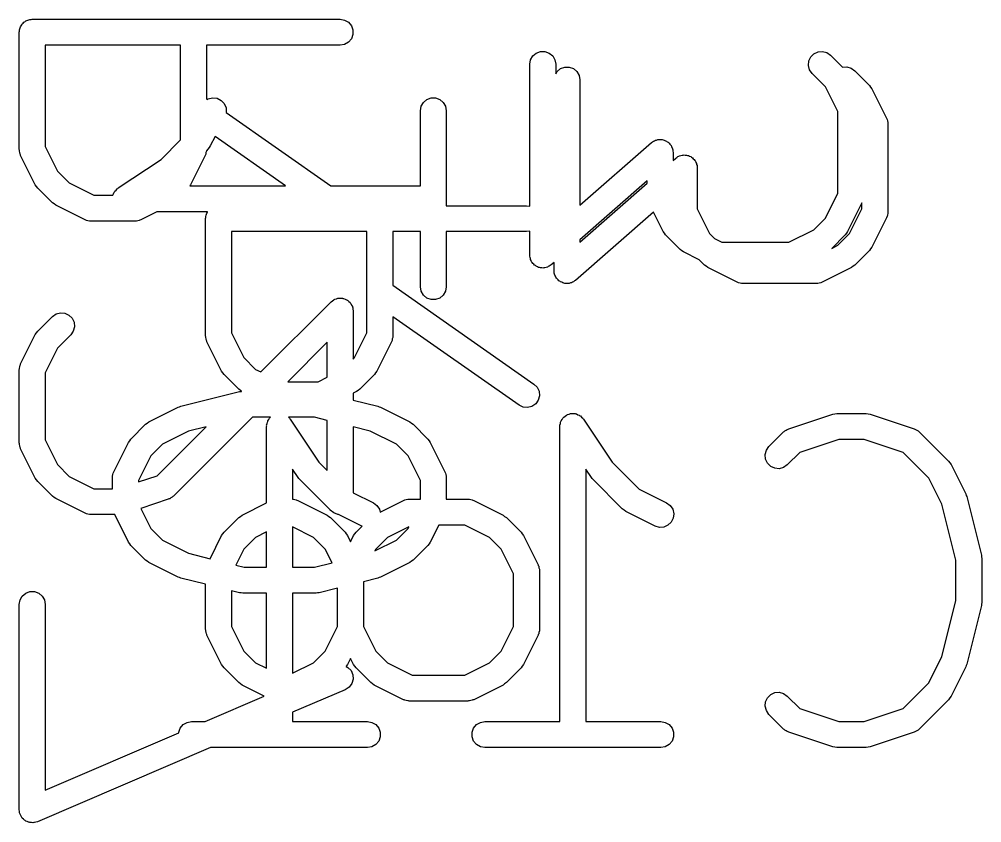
# Model space of a CAD drawing. Extents: x 7.9 to 72.3, y -91 to -26.2.
# Drawn here: x 24.82 to 28.591, y -48.018 to -44.871 of the extents above; entities that cross this region are included whole.
import ezdxf

# ---------------------------------------------------------------- set-up
doc = ezdxf.new("R2010")
doc.units = 0
doc.header["$MEASUREMENT"] = 0
doc.layers.add('BLACK', color=7, linetype='CONTINUOUS')

msp = doc.modelspace()

# ---------------------------------------------------------------- linework, layer by layer
at = {"layer": 'Black'}
for p, q in [((24.8581, -44.8738), (24.8622, -44.8722)), ((24.8622, -44.8722), (24.8667, -44.8722)), ((24.8667, -44.8722), (24.871, -44.8715)), ((24.871, -44.8715), (26.0775, -44.8715)), ((26.0775, -44.8715), (26.0949, -44.8745)), ((24.821, -44.9134), (24.8225, -44.9093)), ((24.8225, -44.9093), (24.8233, -44.9049)), ((24.8233, -44.9049), (24.8255, -44.901)), ((24.8255, -44.901), (24.8271, -44.8969)), ((24.8271, -44.8969), (24.8299, -44.8935)), ((24.8299, -44.8935), (24.8321, -44.8896)), ((24.8321, -44.8896), (24.8355, -44.8868)), ((24.8355, -44.8868), (24.8384, -44.8833)), ((24.8384, -44.8833), (24.8422, -44.8811)), ((24.8422, -44.8811), (24.8456, -44.8783)), ((24.8456, -44.8783), (24.8498, -44.8767)), ((24.8498, -44.8767), (24.8537, -44.8745)), ((24.8537, -44.8745), (24.8581, -44.8738)), ((26.0949, -44.8745), (26.1102, -44.8833)), ((26.1102, -44.8833), (26.1215, -44.8969)), ((26.1215, -44.8969), (26.1276, -44.9134)), ((24.8202, -44.9223), (24.821, -44.9179)), ((24.8202, -45.3819), (24.8202, -44.9223)), ((24.821, -44.9179), (24.821, -44.9134)), ((26.1215, -44.9477), (26.1102, -44.9612)), ((26.1276, -44.9311), (26.1215, -44.9477)), ((26.1276, -44.9134), (26.1276, -44.9311)), ((24.9218, -44.9731), (24.9218, -45.3699)), ((25.4522, -44.9731), (24.9218, -44.9731)), ((25.4522, -45.344), (25.4522, -44.9731)), ((26.0775, -44.9731), (25.5538, -44.9731)), ((25.5538, -44.9731), (25.5538, -45.1831)), ((26.0949, -44.97), (26.0775, -44.9731)), ((26.1102, -44.9612), (26.0949, -44.97)), ((26.8233, -45.0306), (26.8321, -45.0153)), ((26.8321, -45.0153), (26.8456, -45.004)), ((26.8456, -45.004), (26.8622, -44.998)), ((26.8622, -44.998), (26.8799, -44.998)), ((26.8799, -44.998), (26.8964, -45.004)), ((26.8964, -45.004), (26.91, -45.0153)), ((26.91, -45.0153), (26.9188, -45.0306)), ((27.9136, -45.0349), (27.921, -45.0189)), ((27.921, -45.0189), (27.9335, -45.0064)), ((27.9335, -45.0064), (27.9495, -44.9989)), ((27.9495, -44.9989), (27.9671, -44.9974)), ((27.9671, -44.9974), (27.9841, -45.002)), ((27.9841, -45.002), (27.9986, -45.0121)), ((27.9986, -45.0121), (28.0461, -45.0596)), ((26.8202, -45.048), (26.8233, -45.0306)), ((26.8202, -45.6037), (26.8202, -45.048)), ((26.9188, -45.0306), (26.9218, -45.048)), ((26.9218, -45.048), (26.9218, -45.0854)), ((26.9406, -45.0649), (26.9572, -45.0588)), ((26.9572, -45.0588), (26.9749, -45.0588)), ((26.9749, -45.0588), (26.9914, -45.0649)), ((27.912, -45.0524), (27.9136, -45.0349)), ((27.9166, -45.0695), (27.912, -45.0524)), ((28.0461, -45.0596), (28.0621, -45.0583)), ((28.0621, -45.0583), (28.0791, -45.0628)), ((26.9218, -45.0854), (26.9271, -45.0762)), ((26.9271, -45.0762), (26.9406, -45.0649)), ((26.9914, -45.0649), (27.005, -45.0762)), ((27.005, -45.0762), (27.0138, -45.0915)), ((27.0138, -45.0915), (27.0168, -45.1089)), ((27.9267, -45.0839), (27.9166, -45.0695)), ((27.9783, -45.1355), (27.9267, -45.0839)), ((28.0791, -45.0628), (28.0936, -45.0729)), ((28.0936, -45.0729), (28.151, -45.1304)), ((27.0168, -45.1089), (27.0168, -45.5998)), ((28.0267, -45.2323), (27.9783, -45.1355)), ((28.151, -45.1304), (28.1557, -45.137)), ((28.1557, -45.137), (28.1605, -45.1436)), ((28.1605, -45.1436), (28.218, -45.2585)), ((25.5538, -45.1831), (25.5572, -45.1854)), ((25.5572, -45.1854), (25.5606, -45.1832)), ((25.5606, -45.1832), (25.5777, -45.1791)), ((25.5777, -45.1791), (25.5952, -45.1811)), ((25.5952, -45.1811), (25.611, -45.189)), ((25.611, -45.189), (25.6232, -45.2018)), ((25.6232, -45.2018), (25.6302, -45.218)), ((26.3948, -45.2124), (26.4036, -45.1972)), ((26.4036, -45.1972), (26.4171, -45.1858)), ((26.4171, -45.1858), (26.4337, -45.1798)), ((26.4337, -45.1798), (26.4514, -45.1798)), ((26.4514, -45.1798), (26.4679, -45.1858)), ((26.4679, -45.1858), (26.4815, -45.1972)), ((26.4815, -45.1972), (26.4903, -45.2124)), ((25.6302, -45.218), (25.6312, -45.2356)), ((25.6312, -45.2356), (25.6308, -45.237)), ((25.6308, -45.237), (26.0405, -45.5237)), ((26.3917, -45.2298), (26.3948, -45.2124)), ((26.3917, -45.5237), (26.3917, -45.2298)), ((26.4903, -45.2124), (26.4933, -45.2298)), ((26.4933, -45.2298), (26.4933, -45.6015)), ((28.0267, -45.5531), (28.0267, -45.2323)), ((28.218, -45.2585), (28.2188, -45.2613)), ((28.2188, -45.2613), (28.2203, -45.2638)), ((28.2203, -45.2638), (28.2213, -45.2697)), ((28.2213, -45.2697), (28.223, -45.2754)), ((28.223, -45.2754), (28.2228, -45.2783)), ((28.2228, -45.2783), (28.2233, -45.2812)), ((28.2233, -45.2812), (28.2233, -45.6259)), ((25.376, -45.4201), (25.4522, -45.344)), ((25.5872, -45.3305), (25.5687, -45.3674)), ((25.8633, -45.5237), (25.5872, -45.3305)), ((27.0168, -45.5998), (27.2972, -45.3545)), ((27.2972, -45.3545), (27.3015, -45.3519)), ((27.3015, -45.3519), (27.3053, -45.3487)), ((27.3053, -45.3487), (27.309, -45.3474)), ((27.309, -45.3474), (27.3123, -45.3453)), ((27.3123, -45.3453), (27.3172, -45.3444)), ((27.3172, -45.3444), (27.3218, -45.3427)), ((27.3218, -45.3427), (27.3258, -45.3427)), ((27.3258, -45.3427), (27.3296, -45.3419)), ((27.3296, -45.3419), (27.3345, -45.3427)), ((27.3345, -45.3427), (27.3395, -45.3427)), ((27.3395, -45.3427), (27.3432, -45.344)), ((27.3432, -45.344), (27.347, -45.3446)), ((27.347, -45.3446), (27.3514, -45.347)), ((27.3514, -45.347), (27.3561, -45.3487)), ((27.3561, -45.3487), (27.3591, -45.3512)), ((27.3591, -45.3512), (27.3625, -45.3531)), ((27.3625, -45.3531), (27.3658, -45.3569)), ((27.3658, -45.3569), (27.3696, -45.3601)), ((27.3696, -45.3601), (27.3715, -45.3635)), ((24.8208, -45.3848), (24.8202, -45.3819)), ((24.8206, -45.3877), (24.8208, -45.3848)), ((24.8223, -45.3934), (24.8206, -45.3877)), ((24.8233, -45.3993), (24.8223, -45.3934)), ((24.8248, -45.4018), (24.8233, -45.3993)), ((24.9218, -45.3699), (24.9703, -45.4667)), ((25.5508, -45.3993), (25.5493, -45.4018)), ((25.5518, -45.3934), (25.5508, -45.3993)), ((25.5535, -45.3877), (25.5518, -45.3934)), ((25.5592, -45.3806), (25.5534, -45.3864)), ((25.5534, -45.3864), (25.5535, -45.3877)), ((25.5639, -45.374), (25.5592, -45.3806)), ((25.5687, -45.3674), (25.5639, -45.374)), ((27.3715, -45.3635), (27.3741, -45.3664)), ((27.3741, -45.3664), (27.3759, -45.371)), ((27.3759, -45.371), (27.3784, -45.3753)), ((27.3784, -45.3753), (27.3791, -45.3792)), ((27.3791, -45.3792), (27.3805, -45.3829)), ((27.3805, -45.3829), (27.3806, -45.3878)), ((27.3806, -45.3878), (27.3815, -45.3927)), ((27.3815, -45.3927), (27.3815, -45.4247)), ((24.8256, -45.4046), (24.8248, -45.4018)), ((24.8831, -45.5195), (24.8256, -45.4046)), ((25.2079, -45.5323), (25.376, -45.4201)), ((25.5485, -45.4046), (25.491, -45.5195)), ((25.5493, -45.4018), (25.5485, -45.4046)), ((27.3815, -45.4247), (27.3922, -45.4153)), ((27.3922, -45.4153), (27.3965, -45.4128)), ((27.3965, -45.4128), (27.4003, -45.4096)), ((27.4003, -45.4096), (27.404, -45.4082)), ((27.404, -45.4082), (27.4073, -45.4062)), ((27.4073, -45.4062), (27.4122, -45.4052)), ((27.4122, -45.4052), (27.4168, -45.4035)), ((27.4168, -45.4035), (27.4208, -45.4035)), ((27.4208, -45.4035), (27.4246, -45.4028)), ((27.4246, -45.4028), (27.4295, -45.4035)), ((27.4295, -45.4035), (27.4345, -45.4035)), ((27.4345, -45.4035), (27.4382, -45.4049)), ((27.4382, -45.4049), (27.442, -45.4055)), ((27.442, -45.4055), (27.4464, -45.4079)), ((27.4464, -45.4079), (27.4511, -45.4096)), ((27.4511, -45.4096), (27.4541, -45.4121)), ((27.4541, -45.4121), (27.4575, -45.414)), ((27.4575, -45.414), (27.4608, -45.4177)), ((27.4608, -45.4177), (27.4646, -45.4209)), ((27.4646, -45.4209), (27.4665, -45.4243)), ((27.4665, -45.4243), (27.4691, -45.4273)), ((27.4691, -45.4273), (27.4709, -45.4319)), ((27.4709, -45.4319), (27.4734, -45.4362)), ((27.4734, -45.4362), (27.4741, -45.4401)), ((24.9703, -45.4667), (25.016, -45.5125)), ((27.4741, -45.4401), (27.4755, -45.4437)), ((27.4755, -45.4437), (27.4756, -45.4487)), ((27.4756, -45.4487), (27.4765, -45.4536)), ((27.4765, -45.4536), (27.4765, -45.6139)), ((25.016, -45.5125), (25.1128, -45.5609)), ((27.2799, -45.5047), (27.0168, -45.7348)), ((27.2799, -45.5136), (27.2799, -45.5047)), ((24.8879, -45.526), (24.8831, -45.5195)), ((24.8926, -45.5327), (24.8879, -45.526)), ((24.95, -45.5902), (24.8926, -45.5327)), ((25.19, -45.5548), (25.1921, -45.5491)), ((25.1921, -45.5491), (25.1939, -45.547)), ((25.1939, -45.547), (25.1951, -45.5444)), ((25.1951, -45.5444), (25.1995, -45.5403)), ((25.1995, -45.5403), (25.2034, -45.5356)), ((25.2034, -45.5356), (25.2058, -45.5342)), ((25.2058, -45.5342), (25.2079, -45.5323)), ((25.491, -45.5195), (25.4879, -45.5237)), ((25.4879, -45.5237), (25.8633, -45.5237)), ((26.0405, -45.5237), (26.3917, -45.5237)), ((27.0168, -45.7438), (27.2799, -45.5136)), ((25.1128, -45.5609), (25.1872, -45.5609)), ((25.1872, -45.5609), (25.1873, -45.5603)), ((25.1873, -45.5603), (25.19, -45.5548)), ((27.9783, -45.6499), (28.0267, -45.5531)), ((24.9567, -45.5948), (24.95, -45.5902)), ((24.9632, -45.5997), (24.9567, -45.5948)), ((25.0781, -45.6571), (24.9632, -45.5997)), ((25.3595, -45.6253), (25.2959, -45.6571)), ((25.5583, -45.6253), (25.3595, -45.6253)), ((25.5571, -45.6269), (25.5583, -45.6253)), ((26.4933, -45.6015), (26.8075, -45.6015)), ((26.8075, -45.6015), (26.8202, -45.6037)), ((27.4765, -45.6139), (27.5249, -45.7107)), ((28.1217, -45.5903), (28.0655, -45.7027)), ((28.0733, -45.7107), (28.1217, -45.6139)), ((28.1217, -45.6139), (28.1217, -45.5903)), ((28.2233, -45.6259), (28.2228, -45.6288)), ((25.0809, -45.658), (25.0781, -45.6571)), ((25.0835, -45.6594), (25.0809, -45.658)), ((25.0893, -45.6605), (25.0835, -45.6594)), ((25.095, -45.6622), (25.0893, -45.6605)), ((25.098, -45.662), (25.095, -45.6622)), ((25.1009, -45.6625), (25.098, -45.662)), ((25.2732, -45.6625), (25.1009, -45.6625)), ((25.2761, -45.662), (25.2732, -45.6625)), ((25.279, -45.6622), (25.2761, -45.662)), ((25.2847, -45.6605), (25.279, -45.6622)), ((25.2906, -45.6594), (25.2847, -45.6605)), ((25.2931, -45.658), (25.2906, -45.6594)), ((25.2959, -45.6571), (25.2931, -45.658)), ((25.5502, -45.6523), (25.551, -45.6479)), ((25.5502, -46.1119), (25.5502, -45.6523)), ((25.551, -45.6434), (25.5525, -45.6393)), ((25.551, -45.6479), (25.551, -45.6434)), ((25.5525, -45.6393), (25.5533, -45.6349)), ((25.5533, -45.6349), (25.5555, -45.631)), ((25.5555, -45.631), (25.5571, -45.6269)), ((27.3048, -45.6269), (26.9995, -45.894)), ((27.3427, -45.7027), (27.3048, -45.6269)), ((27.9326, -45.6957), (27.9783, -45.6499)), ((28.218, -45.6486), (28.1605, -45.7636)), ((28.2188, -45.6458), (28.218, -45.6486)), ((28.2203, -45.6433), (28.2188, -45.6458)), ((28.2213, -45.6374), (28.2203, -45.6433)), ((28.223, -45.6317), (28.2213, -45.6374)), ((28.2228, -45.6288), (28.223, -45.6317)), ((26.8202, -45.7008), (26.8075, -45.7031)), ((26.8202, -45.7949), (26.8202, -45.7008)), ((27.8357, -45.7441), (27.9326, -45.6957)), ((25.6518, -45.7031), (25.6518, -46.0999)), ((26.1822, -45.7031), (25.6518, -45.7031)), ((26.1822, -46.0999), (26.1822, -45.7031)), ((26.3917, -45.7031), (26.2838, -45.7031)), ((26.2838, -45.7031), (26.2838, -45.9131)), ((26.3917, -45.9192), (26.3917, -45.7031)), ((26.8075, -45.7031), (26.4933, -45.7031)), ((26.4933, -45.7031), (26.4933, -45.9192)), ((27.0168, -45.7348), (27.0168, -45.7438)), ((27.3475, -45.7092), (27.3427, -45.7027)), ((27.3522, -45.7159), (27.3475, -45.7092)), ((27.4096, -45.7734), (27.3522, -45.7159)), ((27.5249, -45.7107), (27.5439, -45.7298)), ((27.5439, -45.7298), (27.5725, -45.7441)), ((28.056, -45.7159), (28.0032, -45.7687)), ((28.0276, -45.7565), (28.0733, -45.7107)), ((28.0607, -45.7092), (28.056, -45.7159)), ((28.0655, -45.7027), (28.0607, -45.7092)), ((27.4163, -45.778), (27.4096, -45.7734)), ((27.5725, -45.7441), (27.8357, -45.7441)), ((28.0032, -45.7687), (28.0276, -45.7565)), ((28.151, -45.7768), (28.0936, -45.8342)), ((28.1557, -45.7701), (28.151, -45.7768)), ((28.1605, -45.7636), (28.1557, -45.7701)), ((26.8211, -45.7998), (26.8202, -45.7949)), ((26.8212, -45.8047), (26.8211, -45.7998)), ((26.8226, -45.8084), (26.8212, -45.8047)), ((26.8233, -45.8123), (26.8226, -45.8084)), ((26.8258, -45.8166), (26.8233, -45.8123)), ((27.4229, -45.7829), (27.4163, -45.778)), ((27.4838, -45.8133), (27.4229, -45.7829)), ((27.5046, -45.8342), (27.4838, -45.8133)), ((26.8276, -45.8212), (26.8258, -45.8166)), ((26.8302, -45.8241), (26.8276, -45.8212)), ((26.8321, -45.8275), (26.8302, -45.8241)), ((26.8359, -45.8307), (26.8321, -45.8275)), ((26.8392, -45.8345), (26.8359, -45.8307)), ((26.8426, -45.8364), (26.8392, -45.8345)), ((26.8456, -45.8389), (26.8426, -45.8364)), ((26.8503, -45.8406), (26.8456, -45.8389)), ((26.8547, -45.843), (26.8503, -45.8406)), ((26.8585, -45.8436), (26.8547, -45.843)), ((26.8622, -45.8449), (26.8585, -45.8436)), ((26.8672, -45.8449), (26.8622, -45.8449)), ((26.8721, -45.8457), (26.8672, -45.8449)), ((26.8759, -45.8449), (26.8721, -45.8457)), ((26.8799, -45.8449), (26.8759, -45.8449)), ((26.8845, -45.8432), (26.8799, -45.8449)), ((26.8894, -45.8422), (26.8845, -45.8432)), ((26.8928, -45.8402), (26.8894, -45.8422)), ((26.8964, -45.8389), (26.8928, -45.8402)), ((26.9003, -45.8357), (26.8964, -45.8389)), ((26.9045, -45.8331), (26.9003, -45.8357)), ((26.9152, -45.8237), (26.9045, -45.8331)), ((26.9152, -45.8557), (26.9152, -45.8237)), ((27.5113, -45.8389), (27.5046, -45.8342)), ((27.5179, -45.8437), (27.5113, -45.8389)), ((27.6328, -45.9012), (27.5179, -45.8437)), ((28.0804, -45.8437), (27.9655, -45.9012)), ((28.0869, -45.8389), (28.0804, -45.8437)), ((28.0936, -45.8342), (28.0869, -45.8389)), ((26.9161, -45.8606), (26.9152, -45.8557)), ((26.9162, -45.8656), (26.9161, -45.8606)), ((26.9176, -45.8693), (26.9162, -45.8656)), ((26.9183, -45.8731), (26.9176, -45.8693)), ((26.9208, -45.8774), (26.9183, -45.8731)), ((26.9226, -45.882), (26.9208, -45.8774)), ((26.9252, -45.885), (26.9226, -45.882)), ((26.9271, -45.8884), (26.9252, -45.885)), ((26.9309, -45.8916), (26.9271, -45.8884)), ((26.2838, -45.9131), (26.8367, -46.3001)), ((26.3948, -45.9366), (26.3917, -45.9192)), ((26.4933, -45.9192), (26.4903, -45.9366)), ((26.9342, -45.8953), (26.9309, -45.8916)), ((26.9376, -45.8972), (26.9342, -45.8953)), ((26.9406, -45.8997), (26.9376, -45.8972)), ((26.9453, -45.9014), (26.9406, -45.8997)), ((26.9497, -45.9038), (26.9453, -45.9014)), ((26.9535, -45.9044), (26.9497, -45.9038)), ((26.9572, -45.9058), (26.9535, -45.9044)), ((26.9622, -45.9058), (26.9572, -45.9058)), ((26.9671, -45.9065), (26.9622, -45.9058)), ((26.9709, -45.9058), (26.9671, -45.9065)), ((26.9749, -45.9058), (26.9709, -45.9058)), ((26.9795, -45.9041), (26.9749, -45.9058)), ((26.9844, -45.9031), (26.9795, -45.9041)), ((26.9878, -45.9011), (26.9844, -45.9031)), ((26.9914, -45.8997), (26.9878, -45.9011)), ((26.9953, -45.8965), (26.9914, -45.8997)), ((26.9995, -45.894), (26.9953, -45.8965)), ((27.6356, -45.902), (27.6328, -45.9012)), ((27.6381, -45.9035), (27.6356, -45.902)), ((27.644, -45.9045), (27.6381, -45.9035)), ((27.6497, -45.9062), (27.644, -45.9045)), ((27.6526, -45.906), (27.6497, -45.9062)), ((27.6555, -45.9065), (27.6526, -45.906)), ((27.9427, -45.9065), (27.6555, -45.9065)), ((27.9456, -45.906), (27.9427, -45.9065)), ((27.9485, -45.9062), (27.9456, -45.906)), ((27.9543, -45.9045), (27.9485, -45.9062)), ((27.9601, -45.9035), (27.9543, -45.9045)), ((27.9626, -45.902), (27.9601, -45.9035)), ((27.9655, -45.9012), (27.9626, -45.902)), ((26.0625, -45.9661), (26.0687, -45.9638)), ((26.0687, -45.9638), (26.071, -45.9638)), ((26.071, -45.9638), (26.0731, -45.9632)), ((26.0731, -45.9632), (26.0797, -45.9638)), ((26.0797, -45.9638), (26.0864, -45.9638)), ((26.0864, -45.9638), (26.0885, -45.9646)), ((26.0885, -45.9646), (26.0907, -45.9648)), ((26.0907, -45.9648), (26.0967, -45.9676)), ((26.4036, -45.9519), (26.3948, -45.9366)), ((26.4171, -45.9632), (26.4036, -45.9519)), ((26.4337, -45.9693), (26.4171, -45.9632)), ((26.4679, -45.9632), (26.4514, -45.9693)), ((26.4815, -45.9519), (26.4679, -45.9632)), ((26.4903, -45.9366), (26.4815, -45.9519)), ((25.7667, -46.2528), (26.0416, -45.9779)), ((26.0416, -45.9779), (26.0471, -45.9741)), ((26.0471, -45.9741), (26.0521, -45.9699)), ((26.0521, -45.9699), (26.0542, -45.9691)), ((26.0542, -45.9691), (26.0561, -45.9678)), ((26.0561, -45.9678), (26.0625, -45.9661)), ((26.0967, -45.9676), (26.1029, -45.9699)), ((26.1029, -45.9699), (26.1047, -45.9713)), ((26.1047, -45.9713), (26.1067, -45.9722)), ((26.1067, -45.9722), (26.1114, -45.9769)), ((26.1114, -45.9769), (26.1165, -45.9812)), ((26.1165, -45.9812), (26.1176, -45.9831)), ((26.1176, -45.9831), (26.1192, -45.9847)), ((26.1192, -45.9847), (26.122, -45.9907)), ((26.122, -45.9907), (26.1253, -45.9965)), ((26.1253, -45.9965), (26.1257, -45.9987)), ((26.1257, -45.9987), (26.1266, -46.0007)), ((26.1266, -46.0007), (26.1272, -46.0073)), ((26.4514, -45.9693), (26.4337, -45.9693)), ((24.8926, -46.0928), (24.95, -46.0354)), ((24.95, -46.0354), (24.9645, -46.0253)), ((24.9645, -46.0253), (24.9815, -46.0207)), ((24.9815, -46.0207), (24.9991, -46.0222)), ((24.9991, -46.0222), (25.0151, -46.0297)), ((25.0151, -46.0297), (25.0276, -46.0422)), ((26.1272, -46.0073), (26.1283, -46.0139)), ((26.1283, -46.0139), (26.1283, -46.2022)), ((26.7784, -46.3833), (26.2838, -46.0371)), ((26.2838, -46.0371), (26.2838, -46.1119)), ((25.0276, -46.0422), (25.035, -46.0582)), ((25.0366, -46.0757), (25.032, -46.0928)), ((25.035, -46.0582), (25.0366, -46.0757)), ((24.8256, -46.2209), (24.8831, -46.106)), ((24.8831, -46.106), (24.8879, -46.0995)), ((24.8879, -46.0995), (24.8926, -46.0928)), ((25.0219, -46.1072), (24.9703, -46.1589)), ((25.032, -46.0928), (25.0219, -46.1072)), ((25.5508, -46.1148), (25.5502, -46.1119)), ((25.5506, -46.1177), (25.5508, -46.1148)), ((25.6518, -46.0999), (25.7003, -46.1967)), ((26.1338, -46.1967), (26.1822, -46.0999)), ((26.2838, -46.1119), (26.2833, -46.1148)), ((26.2833, -46.1148), (26.2835, -46.1177)), ((25.5523, -46.1234), (25.5506, -46.1177)), ((25.5533, -46.1293), (25.5523, -46.1234)), ((25.5548, -46.1318), (25.5533, -46.1293)), ((25.5556, -46.1346), (25.5548, -46.1318)), ((25.6131, -46.2495), (25.5556, -46.1346)), ((26.0267, -46.1365), (25.8724, -46.2909)), ((26.0267, -46.2731), (26.0267, -46.1365)), ((26.2785, -46.1346), (26.221, -46.2495)), ((26.2793, -46.1318), (26.2785, -46.1346)), ((26.2808, -46.1293), (26.2793, -46.1318)), ((26.2818, -46.1234), (26.2808, -46.1293)), ((26.2835, -46.1177), (26.2818, -46.1234)), ((24.9703, -46.1589), (24.9218, -46.2557)), ((24.8223, -46.2322), (24.8233, -46.2263)), ((24.8233, -46.2263), (24.8248, -46.2238)), ((24.8248, -46.2238), (24.8256, -46.2209)), ((25.7003, -46.1967), (25.746, -46.2425)), ((26.1283, -46.2022), (26.1338, -46.1967)), ((24.8202, -46.2437), (24.8208, -46.2408)), ((24.8202, -46.5309), (24.8202, -46.2437)), ((24.8206, -46.2379), (24.8223, -46.2322)), ((24.8208, -46.2408), (24.8206, -46.2379)), ((24.9218, -46.2557), (24.9218, -46.5189)), ((25.6179, -46.256), (25.6131, -46.2495)), ((25.6226, -46.2627), (25.6179, -46.256)), ((25.68, -46.3202), (25.6226, -46.2627)), ((25.746, -46.2425), (25.7667, -46.2528)), ((26.2115, -46.2627), (26.154, -46.3202)), ((26.2162, -46.256), (26.2115, -46.2627)), ((26.221, -46.2495), (26.2162, -46.256)), ((25.8724, -46.2909), (25.9912, -46.2909)), ((25.9912, -46.2909), (26.0267, -46.2731)), ((26.8367, -46.3001), (26.8492, -46.3125)), ((25.4535, -46.387), (25.6833, -46.3296)), ((25.6867, -46.3248), (25.68, -46.3202)), ((25.6833, -46.3296), (25.6895, -46.3291)), ((25.6913, -46.3282), (25.6867, -46.3248)), ((25.6895, -46.3291), (25.6906, -46.3289)), ((25.6906, -46.3289), (25.6913, -46.3282)), ((26.1408, -46.3297), (26.1283, -46.3359)), ((26.1283, -46.3359), (26.1283, -46.3628)), ((26.1474, -46.3248), (26.1408, -46.3297)), ((26.154, -46.3202), (26.1474, -46.3248)), ((26.8492, -46.3125), (26.8566, -46.3285)), ((26.8566, -46.3285), (26.8582, -46.3461)), ((26.1283, -46.3628), (26.2251, -46.387)), ((26.8435, -46.3776), (26.829, -46.3877)), ((26.8536, -46.3632), (26.8435, -46.3776)), ((26.8582, -46.3461), (26.8536, -46.3632)), ((25.3282, -46.4483), (25.4431, -46.3909)), ((25.4431, -46.3909), (25.4485, -46.3893)), ((25.4485, -46.3893), (25.4535, -46.387)), ((26.2251, -46.387), (26.2301, -46.3893)), ((26.2301, -46.3893), (26.2355, -46.3909)), ((26.2355, -46.3909), (26.3504, -46.4483)), ((26.7944, -46.3908), (26.7784, -46.3833)), ((26.812, -46.3923), (26.7944, -46.3908)), ((26.829, -46.3877), (26.812, -46.3923)), ((26.9686, -46.4195), (26.9745, -46.4181)), ((26.9745, -46.4181), (26.9802, -46.416)), ((26.9802, -46.416), (26.983, -46.416)), ((26.983, -46.416), (26.9857, -46.4154)), ((26.9857, -46.4154), (26.9917, -46.416)), ((26.9917, -46.416), (26.9978, -46.416)), ((26.9978, -46.416), (27.0004, -46.417)), ((27.0004, -46.417), (27.0032, -46.4173)), ((27.0032, -46.4173), (27.0087, -46.42)), ((27.8347, -46.4753), (28.0071, -46.4179)), ((28.0071, -46.4179), (28.0151, -46.4167)), ((28.0151, -46.4167), (28.0231, -46.4152)), ((28.0231, -46.4152), (28.138, -46.4152)), ((28.138, -46.4152), (28.146, -46.4167)), ((28.146, -46.4167), (28.1541, -46.4179)), ((28.1541, -46.4179), (28.3264, -46.4753)), ((25.315, -46.4578), (25.3217, -46.4532)), ((25.3217, -46.4532), (25.3282, -46.4483)), ((25.7336, -46.4297), (25.424, -46.7392)), ((25.8046, -46.4297), (25.7336, -46.4297)), ((25.7894, -46.4605), (25.7911, -46.4546)), ((25.7911, -46.4546), (25.7922, -46.4487)), ((25.7922, -46.4487), (25.7936, -46.4462)), ((25.7936, -46.4462), (25.7944, -46.4435)), ((25.7944, -46.4435), (25.798, -46.4386)), ((25.798, -46.4386), (25.801, -46.4334)), ((25.801, -46.4334), (25.8032, -46.4316)), ((25.8032, -46.4316), (25.8046, -46.4297)), ((25.8744, -46.4297), (25.8788, -46.4334)), ((25.9767, -46.4297), (25.8744, -46.4297)), ((25.8788, -46.4334), (25.8803, -46.4358)), ((25.8803, -46.4358), (25.8822, -46.4379)), ((25.8822, -46.4379), (25.9943, -46.606)), ((26.0267, -46.4422), (25.9767, -46.4297)), ((26.0267, -46.6385), (26.0267, -46.4422)), ((26.3504, -46.4483), (26.3569, -46.4532)), ((26.3569, -46.4532), (26.3636, -46.4578)), ((26.9385, -46.4605), (26.9402, -46.4546)), ((26.9402, -46.4546), (26.9412, -46.4487)), ((26.9412, -46.4487), (26.9426, -46.4462)), ((26.9426, -46.4462), (26.9434, -46.4435)), ((26.9434, -46.4435), (26.947, -46.4386)), ((26.947, -46.4386), (26.9501, -46.4334)), ((26.9501, -46.4334), (26.9522, -46.4316)), ((26.9522, -46.4316), (26.9539, -46.4293)), ((26.9539, -46.4293), (26.9589, -46.426)), ((26.9589, -46.426), (26.9636, -46.4221)), ((26.9636, -46.4221), (26.9662, -46.4211)), ((26.9662, -46.4211), (26.9686, -46.4195)), ((27.0087, -46.42), (27.0144, -46.4221)), ((27.0144, -46.4221), (27.0165, -46.4239)), ((27.0165, -46.4239), (27.0191, -46.4251)), ((27.0191, -46.4251), (27.0232, -46.4295)), ((27.0232, -46.4295), (27.0279, -46.4334)), ((27.0279, -46.4334), (27.0293, -46.4358)), ((27.0293, -46.4358), (27.0312, -46.4379)), ((27.0312, -46.4379), (27.1434, -46.606)), ((25.2576, -46.5153), (25.315, -46.4578)), ((25.3607, -46.6589), (25.5526, -46.467)), ((25.4836, -46.4842), (25.381, -46.5355)), ((25.5526, -46.467), (25.4836, -46.4842)), ((25.7891, -46.466), (25.7896, -46.4633)), ((25.7891, -46.7654), (25.7891, -46.466)), ((25.7896, -46.4633), (25.7894, -46.4605)), ((26.195, -46.4842), (26.1283, -46.4676)), ((26.1283, -46.4676), (26.1283, -46.7258)), ((26.2976, -46.5355), (26.195, -46.4842)), ((26.3636, -46.4578), (26.421, -46.5153)), ((26.9382, -46.466), (26.9387, -46.4633)), ((26.9382, -47.6217), (26.9382, -46.466)), ((26.9387, -46.4633), (26.9385, -46.4605)), ((27.7574, -46.545), (27.8148, -46.4876)), ((27.8148, -46.4876), (27.8172, -46.4859)), ((27.8172, -46.4859), (27.8192, -46.4837)), ((27.8192, -46.4837), (27.8244, -46.4809)), ((27.8244, -46.4809), (27.8293, -46.4775)), ((27.8293, -46.4775), (27.8321, -46.4767)), ((27.8321, -46.4767), (27.8347, -46.4753)), ((28.3264, -46.4753), (28.329, -46.4767)), ((28.329, -46.4767), (28.3318, -46.4775)), ((28.3318, -46.4775), (28.3367, -46.4809)), ((28.3367, -46.4809), (28.342, -46.4837)), ((28.342, -46.4837), (28.3439, -46.4859)), ((28.3439, -46.4859), (28.3463, -46.4876)), ((28.3463, -46.4876), (28.4612, -46.6025)), ((24.8208, -46.5338), (24.8202, -46.5309)), ((24.9218, -46.5189), (24.9703, -46.6157)), ((25.1906, -46.6434), (25.2481, -46.5285)), ((25.2481, -46.5285), (25.2529, -46.522)), ((25.2529, -46.522), (25.2576, -46.5153)), ((26.421, -46.5153), (26.4257, -46.522)), ((26.4257, -46.522), (26.4305, -46.5285)), ((26.4305, -46.5285), (26.488, -46.6434)), ((28.0314, -46.5168), (27.8782, -46.5679)), ((28.1298, -46.5168), (28.0314, -46.5168)), ((28.2829, -46.5679), (28.1298, -46.5168)), ((24.8206, -46.5367), (24.8208, -46.5338)), ((24.8223, -46.5424), (24.8206, -46.5367)), ((24.8233, -46.5483), (24.8223, -46.5424)), ((24.8248, -46.5508), (24.8233, -46.5483)), ((24.8256, -46.5536), (24.8248, -46.5508)), ((24.8831, -46.6686), (24.8256, -46.5536)), ((25.381, -46.5355), (25.3352, -46.5813)), ((26.3433, -46.5813), (26.2976, -46.5355)), ((27.7427, -46.5765), (27.7473, -46.5595)), ((27.7473, -46.5595), (27.7574, -46.545)), ((27.8782, -46.5679), (27.8292, -46.6169)), ((28.3835, -46.6685), (28.2829, -46.5679)), ((25.3352, -46.5813), (25.2868, -46.6781)), ((25.9943, -46.606), (26.0267, -46.6385)), ((26.3917, -46.6781), (26.3433, -46.5813)), ((27.1434, -46.606), (27.2489, -46.7116)), ((27.7442, -46.5941), (27.7427, -46.5765)), ((27.7517, -46.6101), (27.7442, -46.5941)), ((28.4612, -46.6025), (28.4659, -46.6092)), ((24.9703, -46.6157), (25.016, -46.6615)), ((25.1898, -46.6462), (25.1906, -46.6434)), ((25.9126, -46.6666), (25.8907, -46.6338)), ((25.8907, -46.6338), (25.8907, -46.7509)), ((26.488, -46.6434), (26.4888, -46.6462)), ((27.0616, -46.6666), (27.0398, -46.6338)), ((27.0398, -46.6338), (27.0398, -47.6217)), ((27.7642, -46.6226), (27.7517, -46.6101)), ((27.7802, -46.63), (27.7642, -46.6226)), ((27.7977, -46.6316), (27.7802, -46.63)), ((27.8148, -46.627), (27.7977, -46.6316)), ((27.8292, -46.6169), (27.8148, -46.627)), ((28.4659, -46.6092), (28.4707, -46.6157)), ((28.4707, -46.6157), (28.5282, -46.7306)), ((24.8879, -46.6751), (24.8831, -46.6686)), ((24.8926, -46.6818), (24.8879, -46.6751)), ((24.95, -46.7392), (24.8926, -46.6818)), ((25.016, -46.6615), (25.1128, -46.7099)), ((25.1852, -46.6661), (25.1858, -46.6632)), ((25.1852, -46.7099), (25.1852, -46.6661)), ((25.1856, -46.6603), (25.1873, -46.6546)), ((25.1858, -46.6632), (25.1856, -46.6603)), ((25.1873, -46.6546), (25.1883, -46.6487)), ((25.1883, -46.6487), (25.1898, -46.6462)), ((25.2868, -46.6835), (25.3607, -46.6589)), ((25.2868, -46.6781), (25.2868, -46.6835)), ((25.916, -46.6702), (25.9126, -46.6666)), ((25.9189, -46.6743), (25.916, -46.6702)), ((26.0338, -46.7892), (25.9189, -46.6743)), ((26.3917, -46.7505), (26.3917, -46.6781)), ((26.4888, -46.6462), (26.4903, -46.6487)), ((26.4903, -46.6487), (26.4913, -46.6546)), ((26.4913, -46.6546), (26.493, -46.6603)), ((26.493, -46.6603), (26.4928, -46.6632)), ((26.4928, -46.6632), (26.4933, -46.6661)), ((26.4933, -46.6661), (26.4933, -46.7505)), ((27.0651, -46.6702), (27.0616, -46.6666)), ((27.068, -46.6743), (27.0651, -46.6702)), ((27.1829, -46.7892), (27.068, -46.6743)), ((28.4348, -46.771), (28.3835, -46.6685)), ((25.1128, -46.7099), (25.1852, -46.7099)), ((27.2489, -46.7116), (27.3564, -46.7653)), ((24.9567, -46.7439), (24.95, -46.7392)), ((24.9632, -46.7487), (24.9567, -46.7439)), ((25.0781, -46.8062), (24.9632, -46.7487)), ((25.4042, -46.7515), (25.2961, -46.7875)), ((25.4068, -46.7501), (25.4042, -46.7515)), ((25.4096, -46.7493), (25.4068, -46.7501)), ((25.4145, -46.7459), (25.4096, -46.7493)), ((25.4197, -46.7431), (25.4145, -46.7459)), ((25.4216, -46.7409), (25.4197, -46.7431)), ((25.424, -46.7392), (25.4216, -46.7409)), ((25.8907, -46.7509), (25.8912, -46.751)), ((25.8912, -46.751), (25.8941, -46.7508)), ((25.8941, -46.7508), (25.8998, -46.7525)), ((25.8998, -46.7525), (25.9057, -46.7536)), ((25.9057, -46.7536), (25.9082, -46.755)), ((25.9082, -46.755), (25.911, -46.7559)), ((25.911, -46.7559), (26.0259, -46.8133)), ((26.1283, -46.7258), (26.2074, -46.7653)), ((26.2339, -46.8015), (26.3252, -46.7559)), ((26.3252, -46.7559), (26.328, -46.755)), ((26.328, -46.755), (26.3306, -46.7536)), ((26.3306, -46.7536), (26.3364, -46.7525)), ((26.3364, -46.7525), (26.3421, -46.7508)), ((26.3421, -46.7508), (26.345, -46.751)), ((26.345, -46.751), (26.3479, -46.7505)), ((26.3479, -46.7505), (26.3917, -46.7505)), ((26.4933, -46.7505), (26.5777, -46.7505)), ((26.5777, -46.7505), (26.5806, -46.751)), ((26.5806, -46.751), (26.5835, -46.7508)), ((26.5835, -46.7508), (26.5893, -46.7525)), ((26.5893, -46.7525), (26.5951, -46.7536)), ((26.5951, -46.7536), (26.5976, -46.755)), ((26.5976, -46.755), (26.6005, -46.7559)), ((26.6005, -46.7559), (26.7154, -46.8133)), ((28.5282, -46.7306), (28.5298, -46.7359)), ((28.5298, -46.7359), (28.532, -46.741)), ((28.532, -46.741), (28.5895, -46.9708)), ((25.2961, -46.7875), (25.3353, -46.8658)), ((25.6932, -46.8133), (25.7891, -46.7654)), ((26.0379, -46.7921), (26.0338, -46.7892)), ((26.0386, -46.7934), (26.0379, -46.7921)), ((26.0521, -46.8047), (26.0386, -46.7934)), ((26.2074, -46.7653), (26.2215, -46.7758)), ((26.2215, -46.7758), (26.2313, -46.7906)), ((26.2313, -46.7906), (26.2339, -46.8015)), ((27.1895, -46.7939), (27.1829, -46.7892)), ((27.1961, -46.7987), (27.1895, -46.7939)), ((27.3564, -46.7653), (27.3706, -46.7758)), ((27.3706, -46.7758), (27.3803, -46.7906)), ((27.3803, -46.7906), (27.3844, -46.8077)), ((28.4894, -46.9894), (28.4348, -46.771)), ((25.0809, -46.807), (25.0781, -46.8062)), ((25.0835, -46.8085), (25.0809, -46.807)), ((25.0893, -46.8095), (25.0835, -46.8085)), ((25.095, -46.8112), (25.0893, -46.8095)), ((25.098, -46.811), (25.095, -46.8112)), ((25.1009, -46.8115), (25.098, -46.811)), ((25.1945, -46.8115), (25.1009, -46.8115)), ((25.2481, -46.9186), (25.1945, -46.8115)), ((25.6226, -46.8803), (25.68, -46.8228)), ((25.68, -46.8228), (25.6867, -46.8182)), ((25.6867, -46.8182), (25.6932, -46.8133)), ((26.0259, -46.8133), (26.0325, -46.8182)), ((26.0325, -46.8182), (26.0391, -46.8228)), ((26.0391, -46.8228), (26.0966, -46.8803)), ((26.0687, -46.8108), (26.0521, -46.8047)), ((26.0711, -46.8108), (26.0687, -46.8108)), ((26.1619, -46.8562), (26.0711, -46.8108)), ((26.7154, -46.8133), (26.7219, -46.8182)), ((26.7219, -46.8182), (26.7286, -46.8228)), ((26.7286, -46.8228), (26.786, -46.8803)), ((27.311, -46.8562), (27.1961, -46.7987)), ((27.3824, -46.8252), (27.3745, -46.841)), ((27.3844, -46.8077), (27.3824, -46.8252)), ((25.3353, -46.8658), (25.381, -46.9116)), ((25.9731, -46.9005), (25.8907, -46.8593)), ((25.8907, -46.8593), (25.8907, -47.0175)), ((26.1396, -46.8803), (26.1633, -46.8566)), ((26.1633, -46.8566), (26.1619, -46.8562)), ((26.347, -46.8586), (26.2631, -46.9005)), ((26.2976, -46.9116), (26.3433, -46.8658)), ((26.3433, -46.8658), (26.347, -46.8586)), ((26.4638, -46.8521), (26.4305, -46.9186)), ((26.5657, -46.8521), (26.4638, -46.8521)), ((26.6626, -46.9005), (26.5657, -46.8521)), ((27.3279, -46.8612), (27.311, -46.8562)), ((27.3455, -46.8602), (27.3279, -46.8612)), ((27.3617, -46.8532), (27.3455, -46.8602)), ((27.3745, -46.841), (27.3617, -46.8532)), ((25.5678, -46.984), (25.6131, -46.8935)), ((25.6131, -46.8935), (25.6179, -46.887)), ((25.6179, -46.887), (25.6226, -46.8803)), ((25.746, -46.9005), (25.7003, -46.9463)), ((25.7891, -46.879), (25.746, -46.9005)), ((25.7891, -47.0175), (25.7891, -46.879)), ((26.0189, -46.9463), (25.9731, -46.9005)), ((26.0966, -46.8803), (26.1013, -46.887)), ((26.1013, -46.887), (26.1061, -46.8935)), ((26.1061, -46.8935), (26.1181, -46.9175)), ((26.1181, -46.9175), (26.1301, -46.8935)), ((26.1301, -46.8935), (26.135, -46.887)), ((26.135, -46.887), (26.1396, -46.8803)), ((26.2631, -46.9005), (26.2173, -46.9463)), ((26.7083, -46.9463), (26.6626, -46.9005)), ((26.786, -46.8803), (26.7907, -46.887)), ((26.7907, -46.887), (26.7955, -46.8935)), ((26.7955, -46.8935), (26.853, -47.0084)), ((25.2529, -46.9252), (25.2481, -46.9186)), ((25.2576, -46.9318), (25.2529, -46.9252)), ((25.315, -46.9893), (25.2576, -46.9318)), ((25.381, -46.9116), (25.4836, -46.9629)), ((25.7003, -46.9463), (25.6688, -47.0092)), ((26.0459, -47.0002), (26.0189, -46.9463)), ((26.2137, -46.9536), (26.2976, -46.9116)), ((26.2173, -46.9463), (26.2137, -46.9536)), ((26.421, -46.9318), (26.3636, -46.9893)), ((26.4257, -46.9252), (26.421, -46.9318)), ((26.4305, -46.9186), (26.4257, -46.9252)), ((26.7567, -47.0431), (26.7083, -46.9463)), ((25.4836, -46.9629), (25.5678, -46.984)), ((28.5895, -46.9708), (28.5899, -46.977)), ((28.5899, -46.977), (28.591, -46.9831)), ((28.591, -46.9831), (28.591, -47.1555)), ((25.3217, -46.994), (25.315, -46.9893)), ((25.3282, -46.9988), (25.3217, -46.994)), ((25.4431, -47.0563), (25.3282, -46.9988)), ((25.6688, -47.0092), (25.7019, -47.0175)), ((25.7019, -47.0175), (25.7891, -47.0175)), ((25.8907, -47.0175), (25.9767, -47.0175)), ((25.9767, -47.0175), (26.0459, -47.0002)), ((26.3504, -46.9988), (26.2355, -47.0563)), ((26.3569, -46.994), (26.3504, -46.9988)), ((26.3636, -46.9893), (26.3569, -46.994)), ((26.853, -47.0084), (26.8538, -47.0112)), ((26.8538, -47.0112), (26.8553, -47.0137)), ((26.8553, -47.0137), (26.8563, -47.0196)), ((26.8563, -47.0196), (26.858, -47.0253)), ((28.4894, -47.1492), (28.4894, -46.9894)), ((25.4485, -47.0579), (25.4431, -47.0563)), ((25.4535, -47.0601), (25.4485, -47.0579)), ((26.2301, -47.0579), (26.2251, -47.0601)), ((26.2355, -47.0563), (26.2301, -47.0579)), ((26.7567, -47.2489), (26.7567, -47.0431)), ((26.858, -47.0253), (26.8578, -47.0282)), ((26.8578, -47.0282), (26.8583, -47.0311)), ((26.8583, -47.0311), (26.8583, -47.2609)), ((25.5502, -47.0843), (25.4535, -47.0601)), ((25.5502, -47.2609), (25.5502, -47.0843)), ((26.2251, -47.0601), (26.1689, -47.0742)), ((26.1689, -47.0742), (26.1689, -47.2489)), ((24.8233, -47.1455), (24.8321, -47.1303)), ((24.8321, -47.1303), (24.8456, -47.1189)), ((24.8456, -47.1189), (24.8622, -47.1129)), ((24.8622, -47.1129), (24.8799, -47.1129)), ((24.8799, -47.1129), (24.8964, -47.1189)), ((24.8964, -47.1189), (24.91, -47.1303)), ((24.91, -47.1303), (24.9188, -47.1455)), ((25.6833, -47.1176), (25.6518, -47.1097)), ((25.6518, -47.1097), (25.6518, -47.2489)), ((25.6895, -47.118), (25.6833, -47.1176)), ((25.6957, -47.1191), (25.6895, -47.118)), ((25.7891, -47.1191), (25.6957, -47.1191)), ((25.7891, -47.4131), (25.7891, -47.1191)), ((25.9829, -47.1191), (25.8907, -47.1191)), ((25.8907, -47.1191), (25.8907, -47.4327)), ((25.9891, -47.118), (25.9829, -47.1191)), ((25.9952, -47.1176), (25.9891, -47.118)), ((26.0673, -47.0996), (25.9952, -47.1176)), ((26.0673, -47.2489), (26.0673, -47.0996)), ((24.8202, -47.1629), (24.8233, -47.1455)), ((24.8202, -47.9672), (24.8202, -47.1629)), ((24.9188, -47.1455), (24.9218, -47.1629)), ((24.9218, -47.1629), (24.9218, -47.8902)), ((28.4348, -47.3676), (28.4894, -47.1492)), ((28.5895, -47.1678), (28.532, -47.3976)), ((28.5899, -47.1616), (28.5895, -47.1678)), ((28.591, -47.1555), (28.5899, -47.1616)), ((25.5508, -47.2638), (25.5502, -47.2609)), ((25.5506, -47.2667), (25.5508, -47.2638)), ((25.5523, -47.2724), (25.5506, -47.2667)), ((25.5533, -47.2783), (25.5523, -47.2724)), ((25.5548, -47.2808), (25.5533, -47.2783)), ((25.5556, -47.2836), (25.5548, -47.2808)), ((25.6131, -47.3986), (25.5556, -47.2836)), ((25.6518, -47.2489), (25.7003, -47.3457)), ((26.0189, -47.3457), (26.0673, -47.2489)), ((26.1689, -47.2489), (26.2173, -47.3457)), ((26.7083, -47.3457), (26.7567, -47.2489)), ((26.853, -47.2836), (26.7955, -47.3986)), ((26.8538, -47.2808), (26.853, -47.2836)), ((26.8553, -47.2783), (26.8538, -47.2808)), ((26.8563, -47.2724), (26.8553, -47.2783)), ((26.858, -47.2667), (26.8563, -47.2724)), ((26.8583, -47.2609), (26.8578, -47.2638)), ((26.8578, -47.2638), (26.858, -47.2667)), ((25.7003, -47.3457), (25.746, -47.3915)), ((25.9731, -47.3915), (26.0189, -47.3457)), ((26.2173, -47.3457), (26.2631, -47.3915)), ((26.6626, -47.3915), (26.7083, -47.3457)), ((25.6179, -47.4051), (25.6131, -47.3986)), ((25.746, -47.3915), (25.7891, -47.4131)), ((25.8907, -47.4327), (25.9731, -47.3915)), ((26.1061, -47.3986), (26.1013, -47.4051)), ((26.1181, -47.3745), (26.1061, -47.3986)), ((26.1301, -47.3986), (26.1181, -47.3745)), ((26.135, -47.4051), (26.1301, -47.3986)), ((26.2631, -47.3915), (26.3599, -47.4399)), ((26.5657, -47.4399), (26.6626, -47.3915)), ((26.7955, -47.3986), (26.7907, -47.4051)), ((28.3835, -47.4701), (28.4348, -47.3676)), ((28.532, -47.3976), (28.5298, -47.4027)), ((25.6226, -47.4118), (25.6179, -47.4051)), ((25.68, -47.4692), (25.6226, -47.4118)), ((26.1013, -47.4051), (26.1007, -47.4058)), ((26.1007, -47.4058), (26.108, -47.4095)), ((26.108, -47.4095), (26.1201, -47.4224)), ((26.1201, -47.4224), (26.127, -47.4386)), ((26.1396, -47.4118), (26.135, -47.4051)), ((26.1971, -47.4692), (26.1396, -47.4118)), ((26.786, -47.4118), (26.7286, -47.4692)), ((26.7907, -47.4051), (26.786, -47.4118)), ((28.5282, -47.408), (28.4707, -47.5229)), ((28.5298, -47.4027), (28.5282, -47.408)), ((25.6867, -47.4739), (25.68, -47.4692)), ((25.6932, -47.4787), (25.6867, -47.4739)), ((26.1229, -47.4731), (26.1123, -47.4872)), ((26.128, -47.4562), (26.1229, -47.4731)), ((26.127, -47.4386), (26.128, -47.4562)), ((26.2038, -47.4739), (26.1971, -47.4692)), ((26.2103, -47.4787), (26.2038, -47.4739)), ((26.3599, -47.4399), (26.5657, -47.4399)), ((26.7219, -47.4739), (26.7154, -47.4787)), ((26.7286, -47.4692), (26.7219, -47.4739)), ((28.2829, -47.5707), (28.3835, -47.4701)), ((25.7803, -47.5223), (25.6932, -47.4787)), ((26.0976, -47.4969), (25.8907, -47.5855)), ((26.1123, -47.4872), (26.0976, -47.4969)), ((26.3252, -47.5362), (26.2103, -47.4787)), ((26.7154, -47.4787), (26.6005, -47.5362)), ((27.7642, -47.516), (27.7802, -47.5086)), ((27.7802, -47.5086), (27.7977, -47.507)), ((27.7977, -47.507), (27.8148, -47.5116)), ((27.8148, -47.5116), (27.8292, -47.5217)), ((25.5482, -47.6217), (25.7803, -47.5223)), ((26.328, -47.537), (26.3252, -47.5362)), ((26.3306, -47.5385), (26.328, -47.537)), ((26.3364, -47.5395), (26.3306, -47.5385)), ((26.3421, -47.5412), (26.3364, -47.5395)), ((26.345, -47.541), (26.3421, -47.5412)), ((26.3479, -47.5415), (26.345, -47.541)), ((26.5777, -47.5415), (26.3479, -47.5415)), ((26.5806, -47.541), (26.5777, -47.5415)), ((26.5835, -47.5412), (26.5806, -47.541)), ((26.5893, -47.5395), (26.5835, -47.5412)), ((26.5951, -47.5385), (26.5893, -47.5395)), ((26.5976, -47.537), (26.5951, -47.5385)), ((26.6005, -47.5362), (26.5976, -47.537)), ((27.7427, -47.5621), (27.7442, -47.5445)), ((27.7442, -47.5445), (27.7517, -47.5285)), ((27.7517, -47.5285), (27.7642, -47.516)), ((27.8292, -47.5217), (27.8782, -47.5707)), ((28.4612, -47.5361), (28.3463, -47.651)), ((28.4659, -47.5294), (28.4612, -47.5361)), ((28.4707, -47.5229), (28.4659, -47.5294)), ((25.8907, -47.5855), (25.8907, -47.6217)), ((27.7473, -47.5791), (27.7427, -47.5621)), ((27.7574, -47.5936), (27.7473, -47.5791)), ((27.8782, -47.5707), (28.0314, -47.6217)), ((28.1298, -47.6217), (28.2829, -47.5707)), ((25.4626, -47.6336), (25.4778, -47.6248)), ((25.4778, -47.6248), (25.4952, -47.6217)), ((25.4952, -47.6217), (25.5482, -47.6217)), ((25.8907, -47.6217), (26.1846, -47.6217)), ((26.1846, -47.6217), (26.202, -47.6248)), ((26.202, -47.6248), (26.2173, -47.6336)), ((26.6116, -47.6336), (26.6269, -47.6248)), ((26.6269, -47.6248), (26.6443, -47.6217)), ((26.6443, -47.6217), (26.9382, -47.6217)), ((27.0398, -47.6217), (27.3337, -47.6217)), ((27.3337, -47.6217), (27.3511, -47.6248)), ((27.3511, -47.6248), (27.3663, -47.6336)), ((27.8148, -47.651), (27.7574, -47.5936)), ((28.0314, -47.6217), (28.1298, -47.6217)), ((25.4452, -47.6637), (25.4512, -47.6471)), ((25.4512, -47.6471), (25.4626, -47.6336)), ((26.2173, -47.6336), (26.2286, -47.6471)), ((26.2286, -47.6471), (26.2347, -47.6637)), ((26.5942, -47.6637), (26.6003, -47.6471)), ((26.6003, -47.6471), (26.6116, -47.6336)), ((27.3663, -47.6336), (27.3777, -47.6471)), ((27.3777, -47.6471), (27.3837, -47.6637)), ((27.8172, -47.6527), (27.8148, -47.651)), ((27.8192, -47.6549), (27.8172, -47.6527)), ((27.8244, -47.6577), (27.8192, -47.6549)), ((27.8293, -47.6611), (27.8244, -47.6577)), ((27.8321, -47.6619), (27.8293, -47.6611)), ((27.8347, -47.6633), (27.8321, -47.6619)), ((28.329, -47.6619), (28.3264, -47.6633)), ((28.3318, -47.6611), (28.329, -47.6619)), ((28.3367, -47.6577), (28.3318, -47.6611)), ((28.342, -47.6549), (28.3367, -47.6577)), ((28.3439, -47.6527), (28.342, -47.6549)), ((28.3463, -47.651), (28.3439, -47.6527)), ((24.9218, -47.8902), (25.4452, -47.6659)), ((25.4452, -47.6659), (25.4452, -47.6637)), ((26.2286, -47.6979), (26.2173, -47.7115)), ((26.2347, -47.6814), (26.2286, -47.6979)), ((26.2347, -47.6637), (26.2347, -47.6814)), ((26.5942, -47.6814), (26.5942, -47.6637)), ((26.6003, -47.6979), (26.5942, -47.6814)), ((26.6116, -47.7115), (26.6003, -47.6979)), ((27.3777, -47.6979), (27.3663, -47.7115)), ((27.3837, -47.6814), (27.3777, -47.6979)), ((27.3837, -47.6637), (27.3837, -47.6814)), ((28.0071, -47.7207), (27.8347, -47.6633)), ((28.3264, -47.6633), (28.1541, -47.7207)), ((25.5691, -47.7233), (24.8911, -48.0139)), ((26.1846, -47.7233), (25.5691, -47.7233)), ((26.202, -47.7203), (26.1846, -47.7233)), ((26.2173, -47.7115), (26.202, -47.7203)), ((26.6269, -47.7203), (26.6116, -47.7115)), ((26.6443, -47.7233), (26.6269, -47.7203)), ((27.3337, -47.7233), (26.6443, -47.7233)), ((27.3511, -47.7203), (27.3337, -47.7233)), ((27.3663, -47.7115), (27.3511, -47.7203)), ((28.0151, -47.7219), (28.0071, -47.7207)), ((28.0231, -47.7233), (28.0151, -47.7219)), ((28.138, -47.7233), (28.0231, -47.7233)), ((28.146, -47.7219), (28.138, -47.7233)), ((28.1541, -47.7207), (28.146, -47.7219)), ((24.8213, -47.973), (24.8202, -47.9672)), ((24.8216, -47.9788), (24.8213, -47.973)), ((24.8228, -47.9816), (24.8216, -47.9788)), ((24.8233, -47.9846), (24.8228, -47.9816)), ((24.8262, -47.9897), (24.8233, -47.9846)), ((24.8285, -47.9951), (24.8262, -47.9897)), ((24.8306, -47.9973), (24.8285, -47.9951)), ((24.8321, -47.9999), (24.8306, -47.9973)), ((24.8366, -48.0037), (24.8321, -47.9999)), ((24.8406, -48.0079), (24.8366, -48.0037)), ((24.8433, -48.0093), (24.8406, -48.0079)), ((24.8456, -48.0112), (24.8433, -48.0093)), ((24.8511, -48.0132), (24.8456, -48.0112)), ((24.8564, -48.0159), (24.8511, -48.0132)), ((24.8594, -48.0162), (24.8564, -48.0159)), ((24.8622, -48.0173), (24.8594, -48.0162)), ((24.8681, -48.0173), (24.8622, -48.0173)), ((24.8739, -48.018), (24.8681, -48.0173)), ((24.8768, -48.0173), (24.8739, -48.018)), ((24.8799, -48.0173), (24.8768, -48.0173)), ((24.8854, -48.0153), (24.8799, -48.0173)), ((24.8911, -48.0139), (24.8854, -48.0153))]:
    msp.add_line(p, q, dxfattribs=at)

doc.saveas('drawing.dxf')
